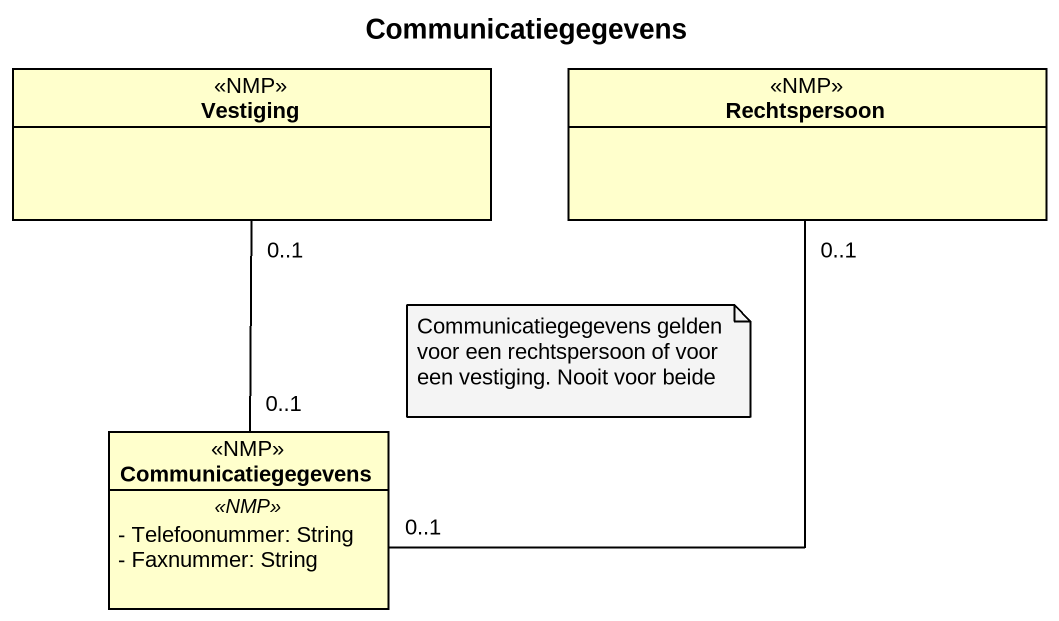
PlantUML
@startuml
title Communicatiegegevens
hide circle
hide empty members
skinparam classAttributeIconSize 0
class Vestiging <<NMP>>
class Rechtspersoon <<NMP>>
class Communicatiegegevens <<NMP>> {
  .. <<NMP>> ..
  - Telefoonummer: String
  - Faxnummer: String
}
Vestiging "0..1" -- "0..1" Communicatiegegevens
Rechtspersoon "0..1" -- "0..1" Communicatiegegevens
note as N1
  Communicatiegegevens gelden voor een rechtspersoon of voor een vestiging. Nooit voor beide
end note
@enduml
